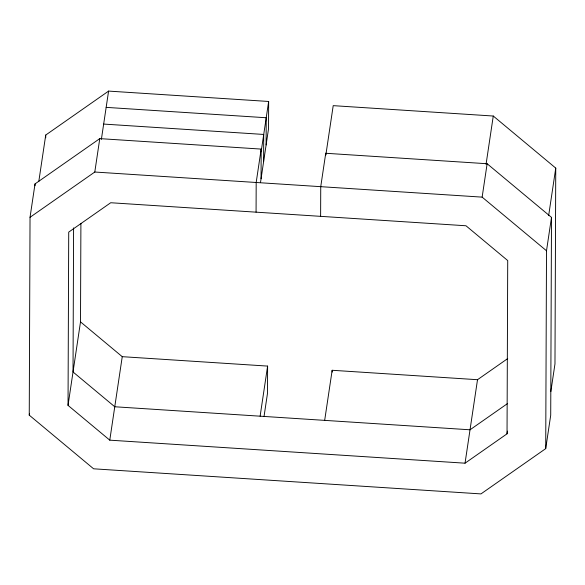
<?xml version="1.0" encoding="UTF-8"?>
<svg xmlns="http://www.w3.org/2000/svg" width="585" height="585" viewBox="0 0 585 585"><rect width="100%" height="100%" fill="white"/><g stroke="black" fill="none" stroke-linecap="round" stroke-linejoin="round"><path stroke-width="0.88" d="M320.624 216.348L320.741 186.666L325.735 153.27L487.129 163.734L551.494 217.379L550.712 415.233L545.717 448.629L480.965 493.908L93.615 468.804L29.25 415.153L30.032 217.298L35.027 183.902L99.779 138.623L261.173 149.087L261.056 178.769M35.02 185.73L35.027 183.902M45.725 137.775L45.732 135.047L108.591 91.092L268.654 101.468L268.544 128.671L260.522 182.374M68.035 405.376L68.723 232.106L110.719 202.739L465.982 225.766L507.721 260.559L507.034 433.829L465.038 463.188L109.775 440.161L68.035 405.376L80.511 321.882L80.905 223.39M73.593 227.894L73.023 371.972L114.77 406.765L470.033 429.792L507.604 403.518M256.069 212.165L256.186 182.483L261.173 149.087M263.616 161.65L263.725 134.448L103.662 124.071M266.109 144.948L266.219 117.746L106.163 107.369M80.511 321.882L122.25 356.674L267.608 366.093L267.499 393.296L264.025 416.557M325.728 155.069L325.735 153.27M332.156 372.089L332.163 370.276L477.514 379.702L507.721 358.576M545.717 448.629L546.507 250.775L551.494 217.379M325.86 154.849L333.209 105.651L493.272 116.027L555.75 168.1L554.975 363.907L550.829 391.636M38.785 181.562L45.732 135.047M29.25 415.153L29.521 413.346M30.032 217.298L94.792 172.027L99.779 138.623M101.373 139.384L108.591 91.092M109.775 440.161L122.25 356.674M261.166 151.559L268.654 101.468M260.12 416.191L267.608 366.093M324.675 420.374L332.163 370.276M486.055 164.326L493.272 116.027M546.507 250.775L482.142 197.13L487.129 163.734M465.038 463.188L477.514 379.702M507.034 433.829L507.436 431.116M548.664 215.514L555.75 168.1M94.792 172.027L482.142 197.13"/></g></svg>
